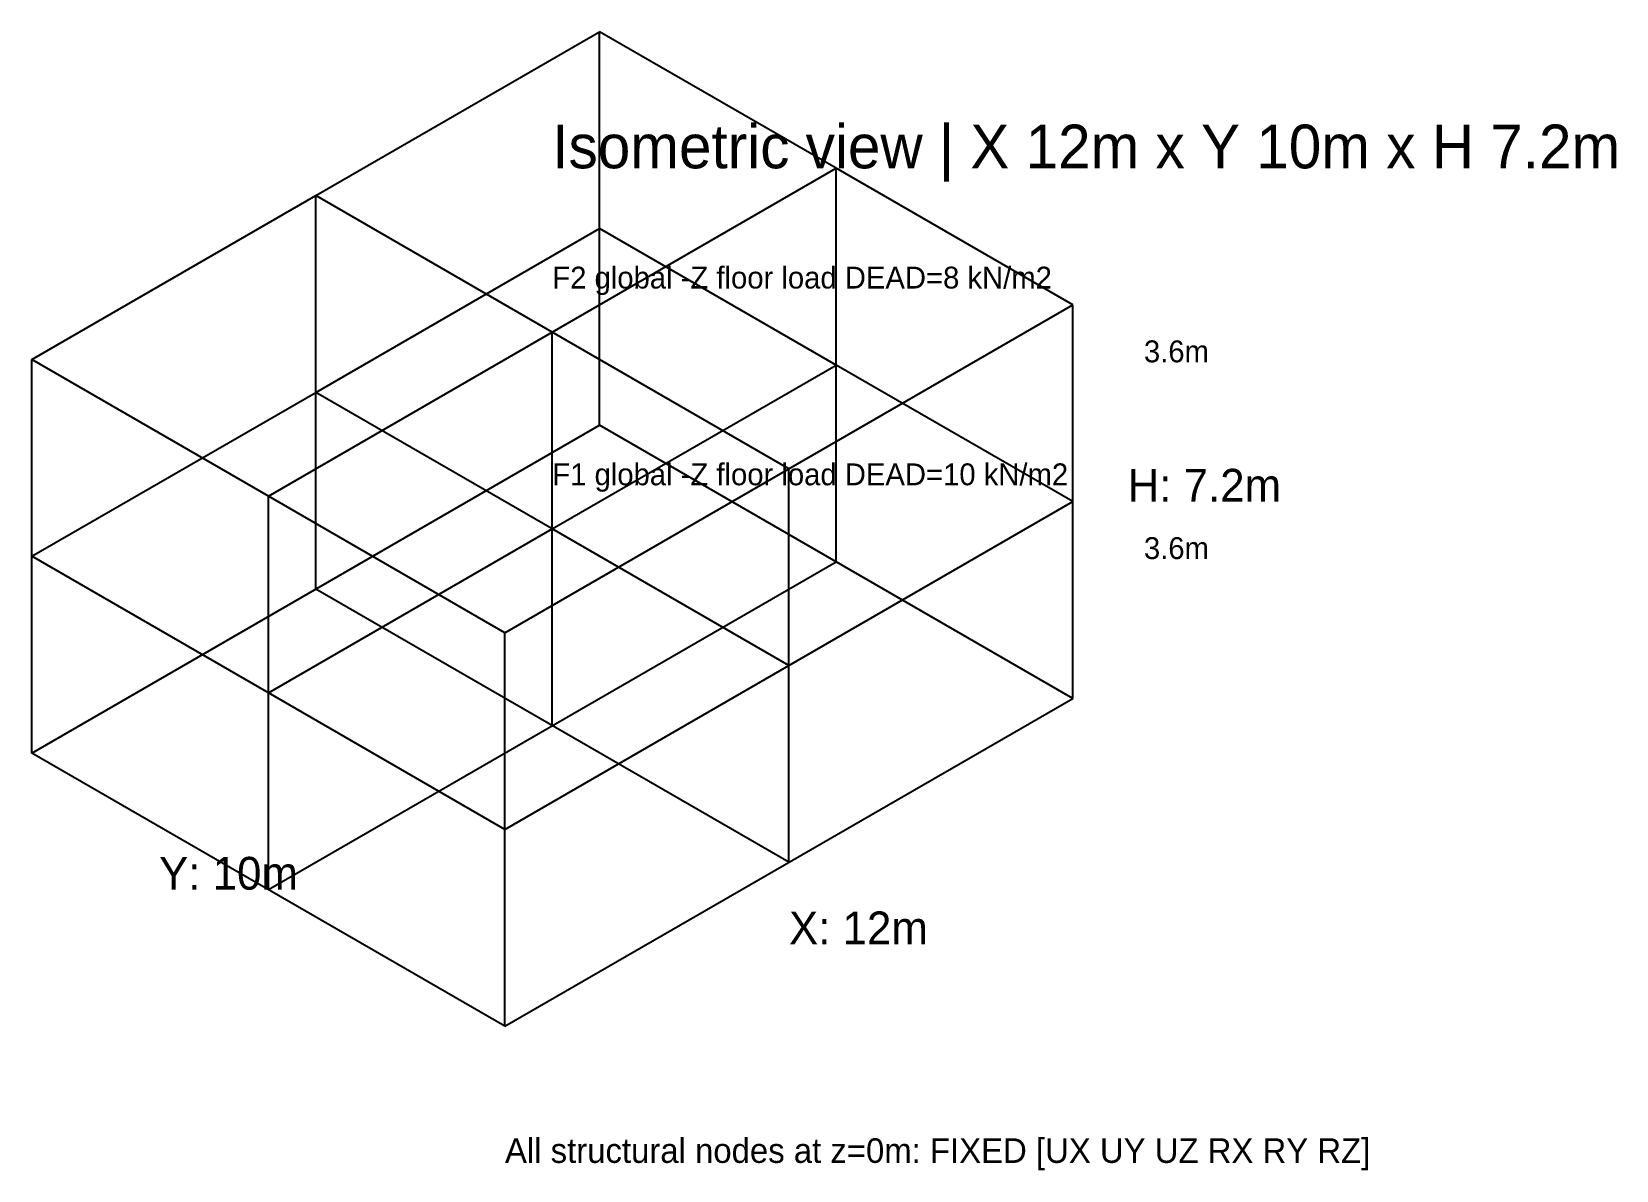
# Model space of a CAD drawing. Header units: metres. Extents: x -8.7 to 20.3, y -2.6 to 18.2.
import ezdxf

# ---------------------------------------------------------------- set-up
doc = ezdxf.new("R2010")
doc.units = ezdxf.units.M
for name, color, linetype in [('DIM', 5, 'CONTINUOUS'), ('GRID', 8, 'CONTINUOUS'), ('LOAD', 1, 'CONTINUOUS'), ('STRUCT', 7, 'CONTINUOUS'), ('SUPPORT', 3, 'CONTINUOUS')]:
    doc.layers.add(name, color=color, linetype=linetype)

msp = doc.modelspace()

# ---------------------------------------------------------------- linework, layer by layer
at = {"layer": 'GRID'}
for p, q in [((-8.6603, 5), (1.7321, 11)), ((10.3923, 6), (1.7321, 11)), ((-4.3301, 2.5), (6.0622, 8.5)), ((5.1962, 3), (-3.4641, 8)), ((0, 0), (10.3923, 6)), ((0, 0), (-8.6603, 5))]:
    msp.add_line(p, q, dxfattribs=at)
at = {"layer": 'STRUCT'}
for p, q in [((-3.4641, 15.2), (1.7321, 18.2)), ((1.7321, 14.6), (1.7321, 18.2)), ((6.0622, 15.7), (1.7321, 18.2)), ((0.866, 12.7), (6.0622, 15.7)), ((6.0622, 12.1), (6.0622, 15.7)), ((10.3923, 13.2), (6.0622, 15.7)), ((-8.6603, 12.2), (-3.4641, 15.2)), ((-3.4641, 11.6), (-3.4641, 15.2)), ((0.866, 12.7), (-3.4641, 15.2)), ((-3.4641, 11.6), (1.7321, 14.6)), ((1.7321, 11), (1.7321, 14.6)), ((6.0622, 12.1), (1.7321, 14.6)), ((5.1962, 10.2), (10.3923, 13.2)), ((10.3923, 9.6), (10.3923, 13.2)), ((-4.3301, 9.7), (0.866, 12.7)), ((0.866, 9.1), (0.866, 12.7)), ((5.1962, 10.2), (0.866, 12.7)), ((-8.6603, 8.6), (-8.6603, 12.2)), ((-4.3301, 9.7), (-8.6603, 12.2)), ((0.866, 9.1), (6.0622, 12.1)), ((6.0622, 8.5), (6.0622, 12.1)), ((10.3923, 9.6), (6.0622, 12.1)), ((-8.6603, 8.6), (-3.4641, 11.6)), ((-3.4641, 8), (-3.4641, 11.6)), ((0.866, 9.1), (-3.4641, 11.6)), ((0, 7.2), (5.1962, 10.2)), ((5.1962, 6.6), (5.1962, 10.2)), ((-4.3301, 6.1), (-4.3301, 9.7)), ((0, 7.2), (-4.3301, 9.7)), ((5.1962, 6.6), (10.3923, 9.6)), ((10.3923, 6), (10.3923, 9.6)), ((-4.3301, 6.1), (0.866, 9.1)), ((0.866, 5.5), (0.866, 9.1)), ((5.1962, 6.6), (0.866, 9.1)), ((-8.6603, 5), (-8.6603, 8.6)), ((-4.3301, 6.1), (-8.6603, 8.6)), ((0, 3.6), (0, 7.2)), ((0, 3.6), (5.1962, 6.6)), ((5.1962, 3), (5.1962, 6.6)), ((-4.3301, 2.5), (-4.3301, 6.1)), ((0, 3.6), (-4.3301, 6.1)), ((0, 0), (0, 3.6))]:
    msp.add_line(p, q, dxfattribs=at)

# ---------------------------------------------------------------- texts
at = {"layer": 'DIM'}
for s, height, p in [('3.6m', 0.4, (11.6913, 12.15)), ('H: 7.2m', 0.6, (11.3923, 9.6)), ('3.6m', 0.4, (11.6913, 8.55)), ('Y: 10m', 0.6, (-6.3301, 2.5)), ('X: 12m', 0.6, (5.1962, 1.5))]:
    msp.add_text(s, height=height, dxfattribs=at).set_placement(p)
at = {"layer": 'LOAD'}
for s, p in [('F2 global -Z floor load DEAD=8 kN/m2', (0.866, 13.5)), ('F1 global -Z floor load DEAD=10 kN/m2', (0.866, 9.9))]:
    msp.add_text(s, height=0.4, dxfattribs=at).set_placement(p)
at = {"layer": 'SUPPORT'}
msp.add_text('All structural nodes at z=0m: FIXED [UX UY UZ RX RY RZ]', height=0.45, dxfattribs=at).set_placement((0, -2.5))
at = {"layer": 'TEXT'}
msp.add_text('Isometric view | X 12m x Y 10m x H 7.2m', height=0.8, dxfattribs=at).set_placement((0.866, 15.7))

doc.saveas('drawing.dxf')
